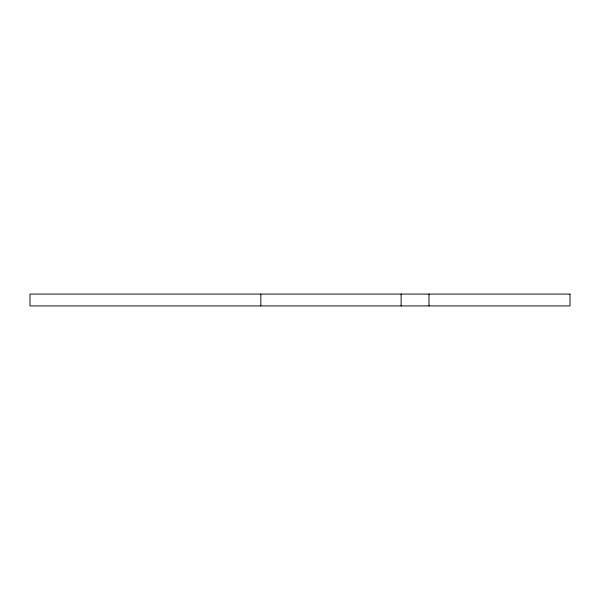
<?xml version="1.0" encoding="UTF-8"?>
<svg xmlns="http://www.w3.org/2000/svg" width="600" height="600" viewBox="0 0 600 600"><rect width="100%" height="100%" fill="white"/><g stroke="black" fill="none" stroke-linecap="round" stroke-linejoin="round"><path stroke-width="0.9" d="M428.985 294.082L428.985 305.918M401.115 294.082L401.115 305.918M260.85 294.082L260.85 305.918M570 294.082L30 294.082L30 305.918L570 305.918L570 294.082"/></g></svg>
